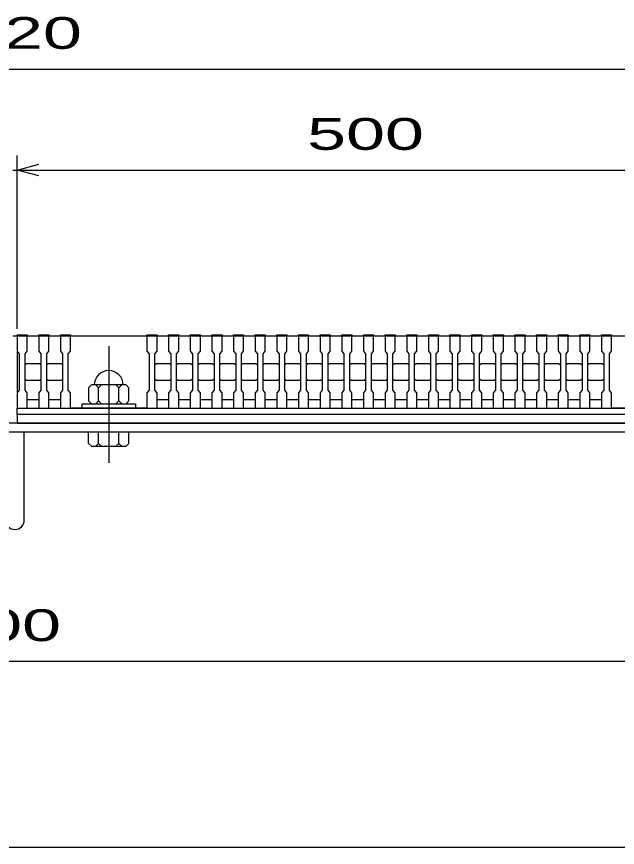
# Model space of a CAD drawing. Units: millimetres, scale not verified. Extents: x -1820 to 1731, y -1282 to 1054.
# Drawn here: x -849 to -432, y -1146 to -571 of the extents above; entities that cross this region are included whole.
import ezdxf
from ezdxf.enums import TextEntityAlignment as Align

# ---------------------------------------------------------------- set-up
doc = ezdxf.new("R2010")
doc.units = ezdxf.units.MM
doc.header["$LTSCALE"] = 10
doc.linetypes.add('CHAIN', pattern=[18.5, 12, -1.5, 3.5, -1.5])
for name, color, linetype, lineweight in [('0_2', 150, 'Continuous', 25), ('16', 3, 'Continuous', 25), ('19', 6, 'Continuous', 25), ('22', 4, 'Continuous', 25)]:
    doc.layers.add(name, color=color, linetype=linetype, lineweight=lineweight)
doc.styles.add('ベクトル', font='')
doc.styles.get('ベクトル').set_extended_font_data('ベクトル')

msp = doc.modelspace()

# ---------------------------------------------------------------- linework, layer by layer
at = {"layer": '0_2'}
msp.add_line((1731, -1146.5), (-1729, -1146.5), dxfattribs=at)
at = {"layer": '16'}
for p, q in [((-848.5, -792), (-848.5, -791.3)), ((-848.5, -791.3), (-841.5, -791.3)), ((-848.5, -792), (-848.5, -802.5)), ((-841.5, -792), (-848.5, -792)), ((-848.5, -792), (-848.5, -836)), ((-848.5, -792), (-348.5, -792)), ((-841.5, -791.3), (-841.5, -792)), ((-841.5, -802.5), (-841.5, -792)), ((-833.5, -792), (-833.5, -791.3)), ((-833.5, -791.3), (-826.5, -791.3)), ((-833.5, -792), (-833.5, -802.5)), ((-826.5, -792), (-833.5, -792)), ((-826.5, -791.3), (-826.5, -792)), ((-826.5, -802.5), (-826.5, -792)), ((-818.5, -792), (-818.5, -791.3)), ((-818.5, -791.3), (-811.5, -791.3)), ((-818.5, -792), (-818.5, -802.5)), ((-811.5, -792), (-818.5, -792)), ((-811.5, -791.3), (-811.5, -792)), ((-811.5, -802.5), (-811.5, -792)), ((-811.5, -792), (-758.5, -792)), ((-758.5, -792), (-758.5, -791.3)), ((-758.5, -791.3), (-751.5, -791.3)), ((-758.5, -792), (-758.5, -802.5)), ((-751.5, -792), (-758.5, -792)), ((-751.5, -791.3), (-751.5, -792)), ((-751.5, -802.5), (-751.5, -792)), ((-743.5, -792), (-743.5, -791.3)), ((-743.5, -791.3), (-736.5, -791.3)), ((-743.5, -792), (-743.5, -802.5)), ((-736.5, -792), (-743.5, -792)), ((-736.5, -791.3), (-736.5, -792)), ((-736.5, -802.5), (-736.5, -792)), ((-728.5, -792), (-728.5, -791.3)), ((-728.5, -791.3), (-721.5, -791.3)), ((-728.5, -792), (-728.5, -802.5)), ((-721.5, -792), (-728.5, -792)), ((-721.5, -791.3), (-721.5, -792)), ((-721.5, -802.5), (-721.5, -792)), ((-713.5, -792), (-713.5, -791.3)), ((-713.5, -791.3), (-706.5, -791.3)), ((-713.5, -792), (-713.5, -802.5)), ((-706.5, -792), (-713.5, -792)), ((-706.5, -791.3), (-706.5, -792)), ((-706.5, -802.5), (-706.5, -792)), ((-698.5, -792), (-698.5, -791.3)), ((-698.5, -791.3), (-691.5, -791.3)), ((-698.5, -792), (-698.5, -802.5)), ((-691.5, -792), (-698.5, -792)), ((-691.5, -791.3), (-691.5, -792)), ((-691.5, -802.5), (-691.5, -792)), ((-683.5, -792), (-683.5, -791.3)), ((-683.5, -791.3), (-676.5, -791.3)), ((-683.5, -792), (-683.5, -802.5)), ((-676.5, -792), (-683.5, -792)), ((-676.5, -791.3), (-676.5, -792)), ((-676.5, -802.5), (-676.5, -792)), ((-668.5, -792), (-668.5, -791.3)), ((-668.5, -791.3), (-661.5, -791.3)), ((-668.5, -792), (-668.5, -802.5)), ((-661.5, -792), (-668.5, -792)), ((-661.5, -791.3), (-661.5, -792)), ((-661.5, -802.5), (-661.5, -792)), ((-653.5, -792), (-653.5, -791.3)), ((-653.5, -791.3), (-646.5, -791.3)), ((-653.5, -792), (-653.5, -802.5)), ((-646.5, -792), (-653.5, -792)), ((-646.5, -791.3), (-646.5, -792)), ((-646.5, -802.5), (-646.5, -792)), ((-638.5, -792), (-638.5, -791.3)), ((-638.5, -791.3), (-631.5, -791.3)), ((-638.5, -792), (-638.5, -802.5)), ((-631.5, -792), (-638.5, -792)), ((-631.5, -791.3), (-631.5, -792)), ((-631.5, -802.5), (-631.5, -792)), ((-623.5, -792), (-623.5, -791.3)), ((-623.5, -791.3), (-616.5, -791.3)), ((-623.5, -792), (-623.5, -802.5)), ((-616.5, -792), (-623.5, -792)), ((-616.5, -791.3), (-616.5, -792)), ((-616.5, -802.5), (-616.5, -792)), ((-608.5, -792), (-608.5, -791.3)), ((-608.5, -791.3), (-601.5, -791.3)), ((-608.5, -792), (-608.5, -802.5)), ((-601.5, -792), (-608.5, -792)), ((-601.5, -791.3), (-601.5, -792)), ((-601.5, -802.5), (-601.5, -792)), ((-593.5, -792), (-593.5, -791.3)), ((-593.5, -791.3), (-586.5, -791.3)), ((-593.5, -792), (-593.5, -802.5)), ((-586.5, -792), (-593.5, -792)), ((-586.5, -791.3), (-586.5, -792)), ((-586.5, -802.5), (-586.5, -792)), ((-578.5, -792), (-578.5, -791.3)), ((-578.5, -791.3), (-571.5, -791.3)), ((-578.5, -792), (-578.5, -802.5)), ((-571.5, -792), (-578.5, -792)), ((-571.5, -791.3), (-571.5, -792)), ((-571.5, -802.5), (-571.5, -792)), ((-563.5, -792), (-563.5, -791.3)), ((-563.5, -791.3), (-556.5, -791.3)), ((-563.5, -792), (-563.5, -802.5)), ((-556.5, -792), (-563.5, -792)), ((-556.5, -791.3), (-556.5, -792)), ((-556.5, -802.5), (-556.5, -792)), ((-548.5, -792), (-548.5, -791.3)), ((-548.5, -791.3), (-541.5, -791.3)), ((-548.5, -792), (-548.5, -802.5)), ((-541.5, -792), (-548.5, -792)), ((-541.5, -791.3), (-541.5, -792)), ((-541.5, -802.5), (-541.5, -792)), ((-533.5, -792), (-533.5, -791.3)), ((-533.5, -791.3), (-526.5, -791.3)), ((-533.5, -792), (-533.5, -802.5)), ((-526.5, -792), (-533.5, -792)), ((-526.5, -791.3), (-526.5, -792)), ((-526.5, -802.5), (-526.5, -792)), ((-518.5, -792), (-518.5, -791.3)), ((-518.5, -791.3), (-511.5, -791.3)), ((-518.5, -792), (-518.5, -802.5)), ((-511.5, -792), (-518.5, -792)), ((-511.5, -791.3), (-511.5, -792)), ((-511.5, -802.5), (-511.5, -792)), ((-503.5, -792), (-503.5, -791.3)), ((-503.5, -791.3), (-496.5, -791.3)), ((-503.5, -792), (-503.5, -802.5)), ((-496.5, -792), (-503.5, -792)), ((-496.5, -791.3), (-496.5, -792)), ((-496.5, -802.5), (-496.5, -792)), ((-488.5, -792), (-488.5, -791.3)), ((-488.5, -791.3), (-481.5, -791.3)), ((-488.5, -792), (-488.5, -802.5)), ((-481.5, -792), (-488.5, -792)), ((-481.5, -791.3), (-481.5, -792)), ((-481.5, -802.5), (-481.5, -792)), ((-473.5, -792), (-473.5, -791.3)), ((-473.5, -791.3), (-466.5, -791.3)), ((-473.5, -792), (-473.5, -802.5)), ((-466.5, -792), (-473.5, -792)), ((-466.5, -791.3), (-466.5, -792)), ((-466.5, -802.5), (-466.5, -792)), ((-458.5, -792), (-458.5, -791.3)), ((-458.5, -791.3), (-451.5, -791.3)), ((-458.5, -792), (-458.5, -802.5)), ((-451.5, -792), (-458.5, -792)), ((-451.5, -791.3), (-451.5, -792)), ((-451.5, -802.5), (-451.5, -792)), ((-443.5, -792), (-443.5, -791.3)), ((-443.5, -791.3), (-436.5, -791.3)), ((-443.5, -792), (-443.5, -802.5)), ((-436.5, -792), (-443.5, -792)), ((-436.5, -791.3), (-436.5, -792)), ((-436.5, -802.5), (-436.5, -792)), ((-436.5, -792), (-383.5, -792)), ((-848.5, -802.5), (-847, -804.5)), ((-847, -804.5), (-847, -829.5)), ((-843, -804.5), (-841.5, -802.5)), ((-843, -829.5), (-843, -804.5)), ((-833.5, -802.5), (-832, -804.5)), ((-832, -804.5), (-832, -829.5)), ((-828, -804.5), (-826.5, -802.5)), ((-828, -829.5), (-828, -804.5)), ((-818.5, -802.5), (-817, -804.5)), ((-817, -804.5), (-817, -829.5)), ((-813, -804.5), (-811.5, -802.5)), ((-813, -829.5), (-813, -804.5)), ((-758.5, -802.5), (-757, -804.5)), ((-757, -804.5), (-757, -829.5)), ((-753, -804.5), (-751.5, -802.5)), ((-753, -829.5), (-753, -804.5)), ((-743.5, -802.5), (-742, -804.5)), ((-742, -804.5), (-742, -829.5)), ((-738, -804.5), (-736.5, -802.5)), ((-738, -829.5), (-738, -804.5)), ((-728.5, -802.5), (-727, -804.5)), ((-727, -804.5), (-727, -829.5)), ((-723, -804.5), (-721.5, -802.5)), ((-723, -829.5), (-723, -804.5)), ((-713.5, -802.5), (-712, -804.5)), ((-712, -804.5), (-712, -829.5)), ((-708, -804.5), (-706.5, -802.5)), ((-708, -829.5), (-708, -804.5)), ((-698.5, -802.5), (-697, -804.5)), ((-697, -804.5), (-697, -829.5)), ((-693, -804.5), (-691.5, -802.5)), ((-693, -829.5), (-693, -804.5)), ((-683.5, -802.5), (-682, -804.5)), ((-682, -804.5), (-682, -829.5)), ((-678, -804.5), (-676.5, -802.5)), ((-678, -829.5), (-678, -804.5)), ((-668.5, -802.5), (-667, -804.5)), ((-667, -804.5), (-667, -829.5)), ((-663, -804.5), (-661.5, -802.5)), ((-663, -829.5), (-663, -804.5)), ((-653.5, -802.5), (-652, -804.5)), ((-652, -804.5), (-652, -829.5)), ((-648, -804.5), (-646.5, -802.5)), ((-648, -829.5), (-648, -804.5)), ((-638.5, -802.5), (-637, -804.5)), ((-637, -804.5), (-637, -829.5)), ((-633, -804.5), (-631.5, -802.5)), ((-633, -829.5), (-633, -804.5)), ((-623.5, -802.5), (-622, -804.5)), ((-622, -804.5), (-622, -829.5)), ((-618, -804.5), (-616.5, -802.5)), ((-618, -829.5), (-618, -804.5)), ((-608.5, -802.5), (-607, -804.5)), ((-607, -804.5), (-607, -829.5)), ((-603, -804.5), (-601.5, -802.5)), ((-603, -829.5), (-603, -804.5)), ((-593.5, -802.5), (-592, -804.5)), ((-592, -804.5), (-592, -829.5)), ((-588, -804.5), (-586.5, -802.5)), ((-588, -829.5), (-588, -804.5)), ((-578.5, -802.5), (-577, -804.5)), ((-577, -804.5), (-577, -829.5)), ((-573, -804.5), (-571.5, -802.5)), ((-573, -829.5), (-573, -804.5)), ((-563.5, -802.5), (-562, -804.5)), ((-562, -804.5), (-562, -829.5)), ((-558, -804.5), (-556.5, -802.5)), ((-558, -829.5), (-558, -804.5)), ((-548.5, -802.5), (-547, -804.5)), ((-547, -804.5), (-547, -829.5)), ((-543, -804.5), (-541.5, -802.5)), ((-543, -829.5), (-543, -804.5)), ((-533.5, -802.5), (-532, -804.5)), ((-532, -804.5), (-532, -829.5)), ((-528, -804.5), (-526.5, -802.5)), ((-528, -829.5), (-528, -804.5)), ((-518.5, -802.5), (-517, -804.5)), ((-517, -804.5), (-517, -829.5)), ((-513, -804.5), (-511.5, -802.5)), ((-513, -829.5), (-513, -804.5)), ((-503.5, -802.5), (-502, -804.5)), ((-502, -804.5), (-502, -829.5)), ((-498, -804.5), (-496.5, -802.5)), ((-498, -829.5), (-498, -804.5)), ((-488.5, -802.5), (-487, -804.5)), ((-487, -804.5), (-487, -829.5)), ((-483, -804.5), (-481.5, -802.5)), ((-483, -829.5), (-483, -804.5)), ((-473.5, -802.5), (-472, -804.5)), ((-472, -804.5), (-472, -829.5)), ((-468, -804.5), (-466.5, -802.5)), ((-468, -829.5), (-468, -804.5)), ((-458.5, -802.5), (-457, -804.5)), ((-457, -804.5), (-457, -829.5)), ((-453, -804.5), (-451.5, -802.5)), ((-453, -829.5), (-453, -804.5)), ((-443.5, -802.5), (-442, -804.5)), ((-442, -804.5), (-442, -829.5)), ((-438, -804.5), (-436.5, -802.5)), ((-438, -829.5), (-438, -804.5)), ((-843, -812), (-842, -811)), ((-842, -811), (-833, -811)), ((-833, -811), (-832, -812)), ((-828, -812), (-827, -811)), ((-827, -811), (-818, -811)), ((-818, -811), (-817, -812)), ((-753, -812), (-752, -811)), ((-752, -811), (-743, -811)), ((-743, -811), (-742, -812)), ((-738, -812), (-737, -811)), ((-737, -811), (-728, -811)), ((-728, -811), (-727, -812)), ((-723, -812), (-722, -811)), ((-722, -811), (-713, -811)), ((-713, -811), (-712, -812)), ((-708, -812), (-707, -811)), ((-707, -811), (-698, -811)), ((-698, -811), (-697, -812)), ((-693, -812), (-692, -811)), ((-692, -811), (-683, -811)), ((-683, -811), (-682, -812)), ((-678, -812), (-677, -811)), ((-677, -811), (-668, -811)), ((-668, -811), (-667, -812)), ((-663, -812), (-662, -811)), ((-662, -811), (-653, -811)), ((-653, -811), (-652, -812)), ((-648, -812), (-647, -811)), ((-647, -811), (-638, -811)), ((-638, -811), (-637, -812)), ((-633, -812), (-632, -811)), ((-632, -811), (-623, -811)), ((-623, -811), (-622, -812)), ((-618, -812), (-617, -811)), ((-617, -811), (-608, -811)), ((-608, -811), (-607, -812)), ((-603, -812), (-602, -811)), ((-602, -811), (-593, -811)), ((-593, -811), (-592, -812)), ((-588, -812), (-587, -811)), ((-587, -811), (-578, -811)), ((-578, -811), (-577, -812)), ((-573, -812), (-572, -811)), ((-572, -811), (-563, -811)), ((-563, -811), (-562, -812)), ((-558, -812), (-557, -811)), ((-557, -811), (-548, -811)), ((-548, -811), (-547, -812)), ((-543, -812), (-542, -811)), ((-542, -811), (-533, -811)), ((-533, -811), (-532, -812)), ((-528, -812), (-527, -811)), ((-527, -811), (-518, -811)), ((-518, -811), (-517, -812)), ((-513, -812), (-512, -811)), ((-512, -811), (-503, -811)), ((-503, -811), (-502, -812)), ((-498, -812), (-497, -811)), ((-497, -811), (-488, -811)), ((-488, -811), (-487, -812)), ((-483, -812), (-482, -811)), ((-482, -811), (-473, -811)), ((-473, -811), (-472, -812)), ((-468, -812), (-467, -811)), ((-467, -811), (-458, -811)), ((-458, -811), (-457, -812)), ((-453, -812), (-452, -811)), ((-452, -811), (-443, -811)), ((-443, -811), (-442, -812)), ((-842, -823), (-843, -822)), ((-833, -823), (-842, -823)), ((-832, -822), (-833, -823)), ((-827, -823), (-828, -822)), ((-818, -823), (-827, -823)), ((-817, -822), (-818, -823)), ((-752, -823), (-753, -822)), ((-743, -823), (-752, -823)), ((-742, -822), (-743, -823)), ((-737, -823), (-738, -822)), ((-728, -823), (-737, -823)), ((-727, -822), (-728, -823)), ((-722, -823), (-723, -822)), ((-713, -823), (-722, -823)), ((-712, -822), (-713, -823)), ((-707, -823), (-708, -822)), ((-698, -823), (-707, -823)), ((-697, -822), (-698, -823)), ((-692, -823), (-693, -822)), ((-683, -823), (-692, -823)), ((-682, -822), (-683, -823)), ((-677, -823), (-678, -822)), ((-668, -823), (-677, -823)), ((-667, -822), (-668, -823)), ((-662, -823), (-663, -822)), ((-653, -823), (-662, -823)), ((-652, -822), (-653, -823)), ((-647, -823), (-648, -822)), ((-638, -823), (-647, -823)), ((-637, -822), (-638, -823)), ((-632, -823), (-633, -822)), ((-623, -823), (-632, -823)), ((-622, -822), (-623, -823)), ((-617, -823), (-618, -822)), ((-608, -823), (-617, -823)), ((-607, -822), (-608, -823)), ((-602, -823), (-603, -822)), ((-593, -823), (-602, -823)), ((-592, -822), (-593, -823)), ((-587, -823), (-588, -822)), ((-578, -823), (-587, -823)), ((-577, -822), (-578, -823)), ((-572, -823), (-573, -822)), ((-563, -823), (-572, -823)), ((-562, -822), (-563, -823)), ((-557, -823), (-558, -822)), ((-548, -823), (-557, -823)), ((-547, -822), (-548, -823)), ((-542, -823), (-543, -822)), ((-533, -823), (-542, -823)), ((-532, -822), (-533, -823)), ((-527, -823), (-528, -822)), ((-518, -823), (-527, -823)), ((-517, -822), (-518, -823)), ((-512, -823), (-513, -822)), ((-503, -823), (-512, -823)), ((-502, -822), (-503, -823)), ((-497, -823), (-498, -822)), ((-488, -823), (-497, -823)), ((-487, -822), (-488, -823)), ((-482, -823), (-483, -822)), ((-473, -823), (-482, -823)), ((-472, -822), (-473, -823)), ((-467, -823), (-468, -822)), ((-458, -823), (-467, -823)), ((-457, -822), (-458, -823)), ((-452, -823), (-453, -822)), ((-443, -823), (-452, -823)), ((-442, -822), (-443, -823)), ((-797, -826), (-799, -828)), ((-799, -828), (-799, -837)), ((-773, -826), (-797, -826)), ((-792, -828), (-794, -826)), ((-790, -826), (-792, -828)), ((-792, -837), (-792, -828)), ((-778, -828), (-780, -826)), ((-776, -826), (-778, -828)), ((-778, -837), (-778, -828)), ((-771, -828), (-773, -826)), ((-771, -837), (-771, -828)), ((-847, -829.5), (-848.5, -831.5)), ((-848.5, -831.5), (-848.5, -842)), ((-841.5, -831.5), (-843, -829.5)), ((-841.5, -842), (-841.5, -831.5)), ((-832, -829.5), (-833.5, -831.5)), ((-833.5, -831.5), (-833.5, -842)), ((-826.5, -831.5), (-828, -829.5)), ((-826.5, -842), (-826.5, -831.5)), ((-817, -829.5), (-818.5, -831.5)), ((-818.5, -831.5), (-818.5, -842)), ((-811.5, -831.5), (-813, -829.5)), ((-811.5, -842), (-811.5, -831.5)), ((-757, -829.5), (-758.5, -831.5)), ((-758.5, -831.5), (-758.5, -842)), ((-751.5, -831.5), (-753, -829.5)), ((-751.5, -842), (-751.5, -831.5)), ((-742, -829.5), (-743.5, -831.5)), ((-743.5, -831.5), (-743.5, -842)), ((-736.5, -831.5), (-738, -829.5)), ((-736.5, -842), (-736.5, -831.5)), ((-727, -829.5), (-728.5, -831.5)), ((-728.5, -831.5), (-728.5, -842)), ((-721.5, -831.5), (-723, -829.5)), ((-721.5, -842), (-721.5, -831.5)), ((-712, -829.5), (-713.5, -831.5)), ((-713.5, -831.5), (-713.5, -842)), ((-706.5, -831.5), (-708, -829.5)), ((-706.5, -842), (-706.5, -831.5)), ((-697, -829.5), (-698.5, -831.5)), ((-698.5, -831.5), (-698.5, -842)), ((-691.5, -831.5), (-693, -829.5)), ((-691.5, -842), (-691.5, -831.5)), ((-682, -829.5), (-683.5, -831.5)), ((-683.5, -831.5), (-683.5, -842)), ((-676.5, -831.5), (-678, -829.5)), ((-676.5, -842), (-676.5, -831.5)), ((-667, -829.5), (-668.5, -831.5)), ((-668.5, -831.5), (-668.5, -842)), ((-661.5, -831.5), (-663, -829.5)), ((-661.5, -842), (-661.5, -831.5)), ((-652, -829.5), (-653.5, -831.5)), ((-653.5, -831.5), (-653.5, -842)), ((-646.5, -831.5), (-648, -829.5)), ((-646.5, -842), (-646.5, -831.5)), ((-637, -829.5), (-638.5, -831.5)), ((-638.5, -831.5), (-638.5, -842)), ((-631.5, -831.5), (-633, -829.5)), ((-631.5, -842), (-631.5, -831.5)), ((-622, -829.5), (-623.5, -831.5)), ((-623.5, -831.5), (-623.5, -842)), ((-616.5, -831.5), (-618, -829.5)), ((-616.5, -842), (-616.5, -831.5)), ((-607, -829.5), (-608.5, -831.5)), ((-608.5, -831.5), (-608.5, -842)), ((-601.5, -831.5), (-603, -829.5)), ((-601.5, -842), (-601.5, -831.5)), ((-592, -829.5), (-593.5, -831.5)), ((-593.5, -831.5), (-593.5, -842)), ((-586.5, -831.5), (-588, -829.5)), ((-586.5, -842), (-586.5, -831.5)), ((-577, -829.5), (-578.5, -831.5)), ((-578.5, -831.5), (-578.5, -842)), ((-571.5, -831.5), (-573, -829.5)), ((-571.5, -842), (-571.5, -831.5)), ((-562, -829.5), (-563.5, -831.5)), ((-563.5, -831.5), (-563.5, -842)), ((-556.5, -831.5), (-558, -829.5)), ((-556.5, -842), (-556.5, -831.5)), ((-547, -829.5), (-548.5, -831.5)), ((-548.5, -831.5), (-548.5, -842)), ((-541.5, -831.5), (-543, -829.5)), ((-541.5, -842), (-541.5, -831.5)), ((-532, -829.5), (-533.5, -831.5)), ((-533.5, -831.5), (-533.5, -842)), ((-526.5, -831.5), (-528, -829.5)), ((-526.5, -842), (-526.5, -831.5)), ((-517, -829.5), (-518.5, -831.5)), ((-518.5, -831.5), (-518.5, -842)), ((-511.5, -831.5), (-513, -829.5)), ((-511.5, -842), (-511.5, -831.5)), ((-502, -829.5), (-503.5, -831.5)), ((-503.5, -831.5), (-503.5, -842)), ((-496.5, -831.5), (-498, -829.5)), ((-496.5, -842), (-496.5, -831.5)), ((-487, -829.5), (-488.5, -831.5)), ((-488.5, -831.5), (-488.5, -842)), ((-481.5, -831.5), (-483, -829.5)), ((-481.5, -842), (-481.5, -831.5)), ((-472, -829.5), (-473.5, -831.5)), ((-473.5, -831.5), (-473.5, -842)), ((-466.5, -831.5), (-468, -829.5)), ((-466.5, -842), (-466.5, -831.5)), ((-457, -829.5), (-458.5, -831.5)), ((-458.5, -831.5), (-458.5, -842)), ((-451.5, -831.5), (-453, -829.5)), ((-451.5, -842), (-451.5, -831.5)), ((-442, -829.5), (-443.5, -831.5)), ((-443.5, -831.5), (-443.5, -842)), ((-436.5, -831.5), (-438, -829.5)), ((-436.5, -842), (-436.5, -831.5)), ((-841.5, -836), (-833.5, -836)), ((-826.5, -836), (-818.5, -836)), ((-803.5, -842), (-803.5, -839)), ((-803.5, -839), (-766.5, -839)), ((-799, -837), (-797, -839)), ((-794, -839), (-792, -837)), ((-792, -837), (-790, -839)), ((-780, -839), (-778, -837)), ((-778, -837), (-776, -839)), ((-773, -839), (-771, -837)), ((-766.5, -839), (-766.5, -842)), ((-751.5, -836), (-743.5, -836)), ((-736.5, -836), (-728.5, -836)), ((-721.5, -836), (-713.5, -836)), ((-706.5, -836), (-698.5, -836)), ((-691.5, -836), (-683.5, -836)), ((-676.5, -836), (-668.5, -836)), ((-661.5, -836), (-653.5, -836)), ((-646.5, -836), (-638.5, -836)), ((-631.5, -836), (-623.5, -836)), ((-616.5, -836), (-608.5, -836)), ((-601.5, -836), (-593.5, -836)), ((-586.5, -836), (-578.5, -836)), ((-571.5, -836), (-563.5, -836)), ((-556.5, -836), (-548.5, -836)), ((-541.5, -836), (-533.5, -836)), ((-526.5, -836), (-518.5, -836)), ((-511.5, -836), (-503.5, -836)), ((-496.5, -836), (-488.5, -836)), ((-481.5, -836), (-473.5, -836)), ((-466.5, -836), (-458.5, -836)), ((-451.5, -836), (-443.5, -836)), ((-848.5, -842), (-841.5, -842)), ((-848.5, -842), (-348.5, -842)), ((-848.5, -846.5), (-848.5, -842)), ((-833.5, -842), (-826.5, -842)), ((-818.5, -842), (-811.5, -842)), ((-758.5, -842), (-811.5, -842)), ((-766.5, -842), (-803.5, -842)), ((-758.5, -842), (-751.5, -842)), ((-743.5, -842), (-736.5, -842)), ((-728.5, -842), (-721.5, -842)), ((-713.5, -842), (-706.5, -842)), ((-698.5, -842), (-691.5, -842)), ((-683.5, -842), (-676.5, -842)), ((-668.5, -842), (-661.5, -842)), ((-653.5, -842), (-646.5, -842)), ((-638.5, -842), (-631.5, -842)), ((-623.5, -842), (-616.5, -842)), ((-608.5, -842), (-601.5, -842)), ((-593.5, -842), (-586.5, -842)), ((-578.5, -842), (-571.5, -842)), ((-563.5, -842), (-556.5, -842)), ((-548.5, -842), (-541.5, -842)), ((-533.5, -842), (-526.5, -842)), ((-518.5, -842), (-511.5, -842)), ((-503.5, -842), (-496.5, -842)), ((-488.5, -842), (-481.5, -842)), ((-473.5, -842), (-466.5, -842)), ((-458.5, -842), (-451.5, -842)), ((-443.5, -842), (-436.5, -842)), ((-383.5, -842), (-436.5, -842)), ((-348.5, -846.5), (-848.5, -846.5)), ((-848.5, -846.5), (-848.5, -852.5)), ((-848.5, -852.5), (-348.5, -852.5))]:
    msp.add_line(p, q, dxfattribs=at)
at = {"layer": '16', "linetype": 'CHAIN'}
msp.add_line((-785, -799), (-785, -880), dxfattribs=at)
at = {"layer": '16'}
msp.add_arc((-785, -826), 10, 0, 180, dxfattribs=at)
at = {"layer": '19'}
for p, q in [((-851.5, -792), (-848.5, -792)), ((-346, -852.5), (-1354, -852.5)), ((-1360, -858.5), (-340, -858.5)), ((-843.5, -919.61), (-843.5, -858.5)), ((-799, -866.5), (-799, -858.5)), ((-799, -858.5), (-771, -858.5)), ((-792, -866.5), (-792, -858.5)), ((-778, -866.5), (-778, -858.5)), ((-771, -866.5), (-771, -858.5)), ((-797, -868.5), (-799, -866.5)), ((-797, -868.5), (-773, -868.5)), ((-794, -868.5), (-792, -866.5)), ((-790, -868.5), (-792, -866.5)), ((-780, -868.5), (-778, -866.5)), ((-776, -868.5), (-778, -866.5)), ((-771, -866.5), (-773, -868.5))]:
    msp.add_line(p, q, dxfattribs=at)
msp.add_arc((-850, -919.61), 6.5, 180, 0, dxfattribs=at)
at = {"layer": '22'}
for p, q in [((-1360, -607), (-340, -607)), ((-848.5, -787), (-848.5, -667)), ((-848.5, -677), (-833.5, -673)), ((-851.5, -677), (-848.5, -677)), ((-833.5, -681), (-848.5, -677)), ((-848.5, -677), (-348.5, -677)), ((-1300, -1017.5), (-400, -1017.5))]:
    msp.add_line(p, q, dxfattribs=at)

# ---------------------------------------------------------------- texts
at = {"layer": '22', "color": 2, "style": 'ベクトル', "width": 1.65}
for s, p in [(' 1020 ', (-925, -582)), (' 500 ', (-661, -652)), (' 900 ', (-912.5, -992.5))]:
    msp.add_text(s, height=21.99, dxfattribs=at).set_placement(p, align=Align.MIDDLE_LEFT)

doc.saveas('drawing.dxf')
